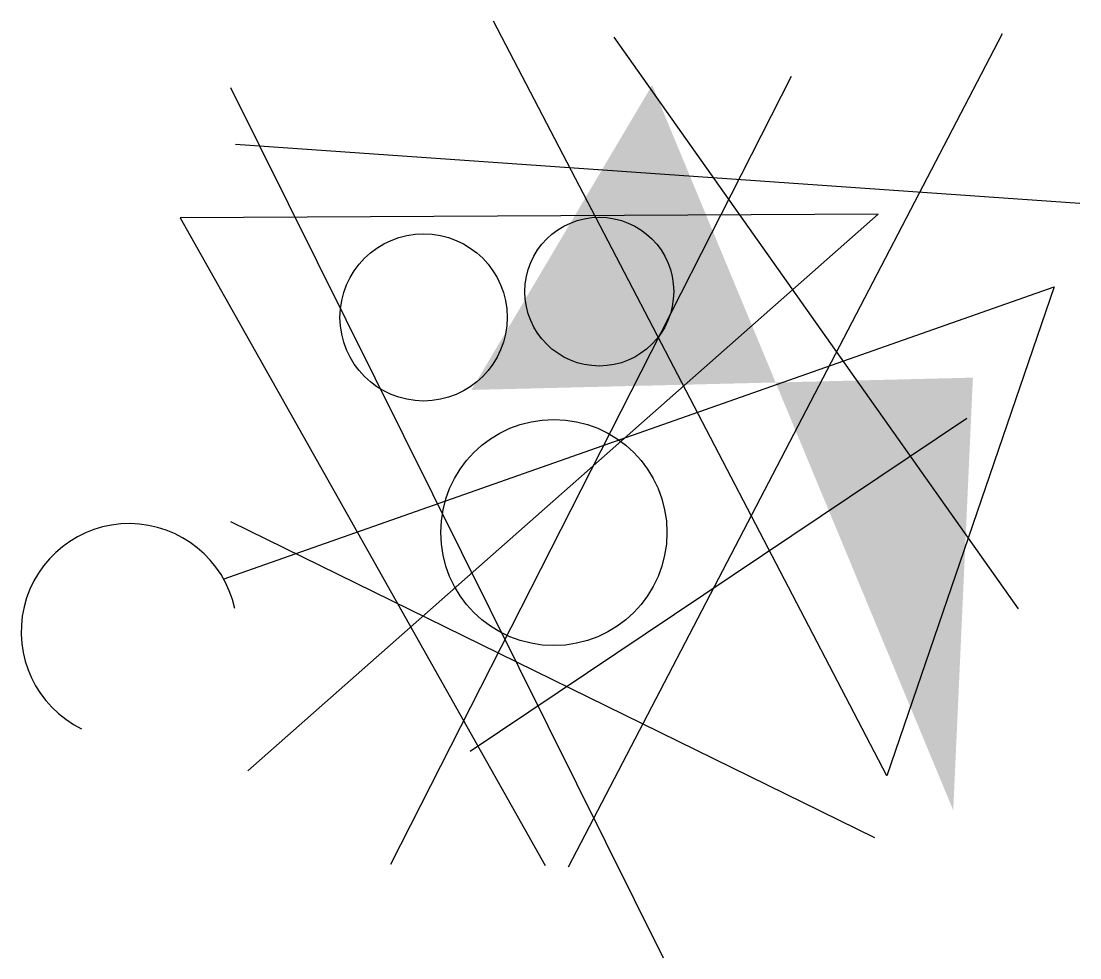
# Model space of a CAD drawing. Extents: x -118 to 743, y -37 to 725.
import ezdxf

# ---------------------------------------------------------------- set-up
doc = ezdxf.new("R2010")
doc.units = 0

msp = doc.modelspace()

# ---------------------------------------------------------------- linework, layer by layer
at = {"layer": 'layer-1', "color": 62}
for p, q in [((586, 111), (266, 725)), ((46, 271), (722, 509)), ((722, 509), (586, 111))]:
    msp.add_line(p, q, dxfattribs=at)
at = {"layer": 'layer-1', "color": 10}
for p, q in [((327, 37), (680, 715)), ((508, 680), (182, 39)), ((52, 671), (404, -37)), ((56, 625), (743, 577)), ((52, 318), (576, 61))]:
    msp.add_line(p, q, dxfattribs=at)
at = {"layer": 'layer-1', "color": 50}
msp.add_line((693, 247), (364, 712), dxfattribs=at)
at = {"layer": 'layer-1', "color": 97}
for p, q in [((579, 568), (11, 565)), ((11, 565), (308, 38)), ((66, 115), (579, 568))]:
    msp.add_line(p, q, dxfattribs=at)
at = {"layer": 'layer-1', "color": 170}
msp.add_line((247, 131), (651, 402), dxfattribs=at)
for centre, radius in [((352, 505), 60.54), ((209, 484), 68.01), ((315, 309), 92.01)]:
    msp.add_circle(centre, radius, dxfattribs=at)
at = {"layer": 'layer-1', "color": 103}
for centre, radius, start, end in [((-30.48, 228.25), 87.97, 12.41745, 243.84323), ((-17.94, 106.72), 90.71, 318.97938, 318.97938)]:
    msp.add_arc(centre, radius, start, end, dxfattribs=at)
at = {"layer": 'layer-1', "color": 10}
msp.add_trace([(248, 425), (395, 673), (656, 435), (640, 83)], dxfattribs=at)

doc.saveas('drawing.dxf')
